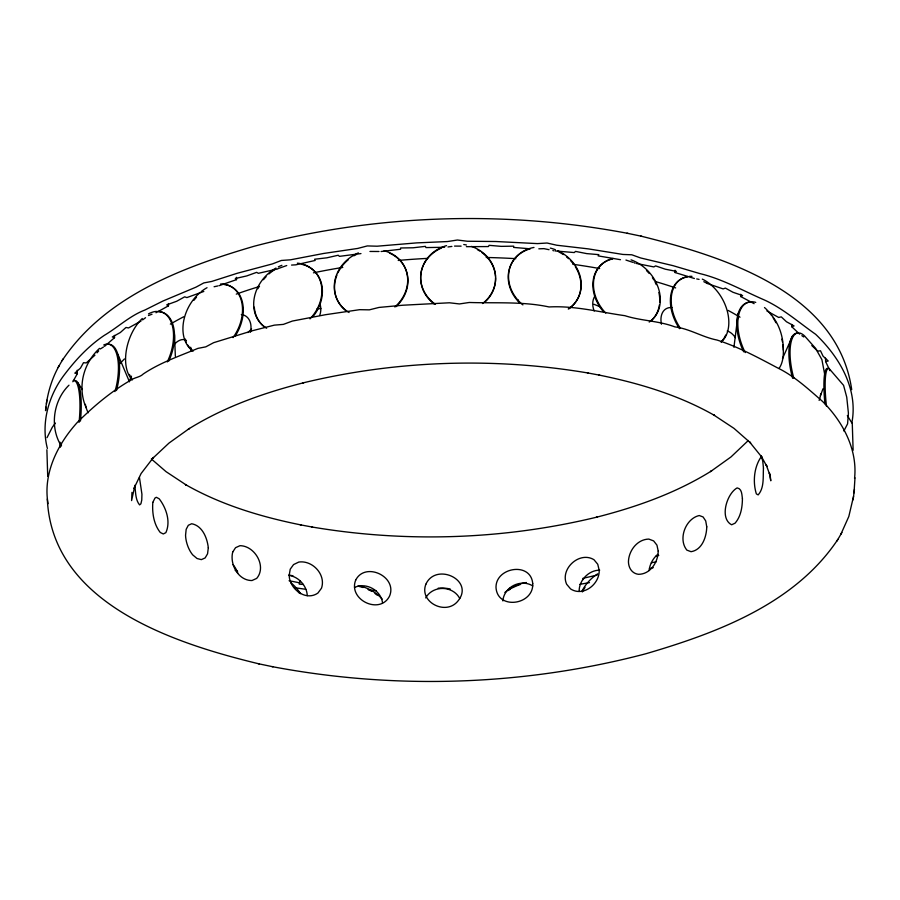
<?xml version="1.0" encoding="UTF-8"?>
<svg xmlns="http://www.w3.org/2000/svg" width="900" height="900" viewBox="0 0 900 900"><rect width="100%" height="100%" fill="white"/><g stroke="black" fill="none" stroke-linecap="round" stroke-linejoin="round"><path stroke-width="1.35" d="M131.974 492.368L131.602 500.58L134.685 486.45M854.989 477.81L854.01 492.863M733.928 347.299L738.169 313.571M208.305 547.808L207.562 553.793L205.144 557.933L201.386 559.609L200.25 559.35L197.032 558.506L192.656 554.827A18.742 9.473 71.7 0 1 185.558 535.275L186.165 529.324L188.314 525.285L191.678 523.744C202.421 525.701 207.236 538.031 208.305 547.796M45.99 407.137L45.551 410.625C46.958 394.931 51.39 379.44 59.152 365.692M46.451 403.639L46.89 400.162M840.847 534.308L848.812 516.51L853.549 496.361M851.861 422.843C858.364 388.879 839.306 356.827 815.625 334.282C798.952 322.605 782.955 308.43 764.37 299.97C743.197 290.835 722.149 278.854 699.75 273.555L672.952 265.646L640.62 257.951L631.822 254.79L622.957 254.453L588.262 248.873L556.695 245.216L547.065 243.023L537.469 243.607L495.877 241.515L467.348 241.245L457.414 240.019L447.548 241.549L416.689 242.888L377.1 246.206L367.335 245.925L357.694 248.445L323.572 253.474L290.452 259.819L281.34 260.471L272.441 263.914L237.386 273.229L211.725 281.441L203.794 282.926L196.009 287.145L162.9 301.05L144.968 310.005C130.185 315.596 117.889 327.285 104.22 335.419C88.672 345.904 76.016 359.404 64.597 374.434C48.814 394.942 40.748 422.809 47.374 448.436M853.11 499.838L854.449 489.375M289.192 575.359L290.216 569.216L293.558 564.581L298.789 562.061C312.525 560.014 326.171 574.684 321.491 588.206L317.925 593.044C305.674 601.65 289.451 588.814 289.192 575.37M854.561 478.406C857.722 449.325 842.591 421.29 822.488 401.377C808.616 389.295 794.452 376.088 777.521 367.864C758.07 357.559 738.225 346.781 716.873 339.998C702.562 337.241 689.76 328.804 674.876 326.88C658.631 320.738 641.081 320.884 624.881 315.686C599.794 312.165 574.515 305.55 549.067 306.956C522.979 301.343 495.821 303.345 469.271 302.479L459.416 303.941L449.471 302.782L402.829 305.224L379.024 307.429L369.338 309.848L359.618 309.679L325.496 314.707L292.376 321.053L283.354 324.394L274.365 325.136L252.99 330.57L213.649 342.675L205.796 346.849L197.933 348.379C179.449 356.04 160.02 362.734 143.359 373.916C140.648 376.729 136.62 377.224 133.279 378.765C112.388 390.386 94.185 405.709 77.456 422.269C57.69 444.004 42.75 473.569 48.049 503.674M820.384 395.944L822.949 388.822M133.954 488.441L141.097 473.535L153.484 457.414L152.415 458.606L168.998 443.07L189.495 428.4L188.347 429.165C223.684 407.07 263.419 392.985 303.649 382.748L302.861 382.939C395.966 360.326 493.796 357.03 588.251 373.039L587.464 372.892L599.805 375.21L598.961 375.053C639.056 383.164 678.893 395.1 714.589 415.463L713.374 414.754L733.972 428.355L750.668 443.025L749.509 441.889L762.008 457.358L761.006 455.827L766.935 466.481L766.08 464.535L770.062 475.391L769.354 472.939L770.783 480.791L770.31 476.606M782.494 358.549L792.709 335.7M47.014 437.659L52.312 427.241L55.429 423.079M843.863 431.01L847.586 423.832L848.408 413.123L846.742 397.181L843.57 385.346L828.911 368.314A37.485 6.345 83.4 0 0 826.481 406.26M72.81 381.757L77.344 373.669L77.231 370.238M299.88 580.601L299.25 584.123L303.3 584.471M62.078 360.675C104.918 296.257 182.52 267.278 253.665 246.386L254.61 246.127C375.66 214.312 504.022 210.015 626.996 233.213L627.93 233.404M272.07 666.596L273.004 666.788C395.978 689.985 524.34 685.688 645.39 653.873L646.335 653.614C717.48 632.722 795.082 603.742 837.923 539.325M58.117 367.481L63.09 358.897M836.91 541.102L841.883 532.519M68.974 385.189C53.235 400.478 49.41 427.421 61.391 446.04A37.485 1.17 89.1 0 0 61.391 443.441M99.529 348.368C83.216 363.319 77.108 387.382 86.198 407.812M247.905 332.561L251.572 328.973M97.043 352.822L98.696 350.887M748.35 440.471L731.002 456.93L710.505 471.6L711.653 470.835C676.316 492.93 636.581 507.015 596.351 517.252L597.139 517.061C504.034 539.674 406.204 542.97 311.749 526.961L312.536 527.108L300.195 524.79L301.039 524.947C260.944 516.836 221.107 504.9 185.411 484.537L186.626 485.246L166.028 471.645L151.346 458.944M94.95 355.174L86.265 362.936L83.498 362.7L80.46 368.111L74.801 373.162L77.344 373.669M114.457 335.407L114.525 337.691L104.558 346.331M694.384 278.494L675.113 272.543L676.406 271.384L665.258 269.179L655.65 265.905L653.827 266.918L636.165 263.419M142.605 319.905L145.53 317.723M100.35 348.964L103.5 346.995M141.041 321.03L128.531 327.96L125.989 327.465L120.33 332.516L112.331 336.949L114.525 337.691M155.981 312.75L168.48 305.82L168.412 303.525M740.7 294.277L740.768 296.561L742.59 295.549L732.982 292.275L725.389 288.09L723.127 288.911L706.736 283.32M360.968 253.586L339.412 256.354L338.231 255.24L326.858 257.816L314.606 259.234L315.191 260.449L295.785 264.836L291.544 265.072M148.466 315.54L152.021 314.235M203.816 291.454L186.874 297.585L184.68 296.831L176.681 301.264L166.748 304.864L168.48 305.82M236.43 277.346L236.509 279.63L219.004 285.705M791.719 324.461L791.786 326.745L794.059 325.924L786.465 321.75L781.279 316.868L778.68 317.452L766.913 310.973M278.381 268.515L286.729 265.534M649.496 568.721L653.231 567.664M277.762 268.92L258.368 273.308L256.635 272.351L246.701 275.94L235.316 278.516L236.509 279.63M825.514 358.144L825.626 361.575L828.225 360.99L823.028 356.108L820.508 350.786L817.706 351.113L811.811 345.566M656.258 555.964L658.778 555.39M584.179 578.025L597.116 575.1M651.375 562.826L656.438 561.679M214.099 286.74L217.778 285.964M579.893 584.325L589.477 582.615M447.964 246.96L451.901 246.431M454.522 246.083L461.104 246.127M381.082 251.505L400.579 249.244L400.635 247.984L413.145 247.781L425.385 246.364L425.959 247.579L444.611 247.275M510.03 588.071L512.809 587.745M754.121 303.671L740.768 296.561M538.83 248.828L543.915 248.636L549.045 249.694M317.059 308.734L320.873 308.644M369.956 251.449L379.012 251.494M620.482 259.695L598.129 255.881L598.826 254.644L586.688 253.609L575.55 251.404L574.256 252.562L554.94 250.92M530.212 248.816L513.664 247.421L513.72 246.161L501.221 246.364L489.094 245.329L488.407 246.566L466.38 246.667M369.236 590.062L376.132 590.648M295.031 587.734L305.775 589.309M696.724 278.944L699.075 279.382M288.9 575.021L292.973 575.82M289.08 580.736L299.947 582.885M640.688 236.07C722.644 256.433 837.562 291.544 851.704 389.621M47.318 498.994C52.02 604.001 174.667 643.511 259.312 663.93M626.996 233.213L641.7 236.284M258.3 663.716L273.004 666.788M625.939 260.055L633.004 262.384M235.215 570.409L237.623 571.23M593.865 304.245L600.232 306.855M552.892 250.493L553.567 250.808M703.822 281.711L706.196 282.881M634.185 262.766L634.804 263.149M801.866 335.7L803.756 336.96M791.786 326.745L799.661 334.136M77.749 382.657L82.418 389.554M771.705 315.315C779.726 325.249 783.337 337.556 783.349 350.19M847.339 415.564L852.278 423.63L853.121 450.281M825.626 361.575L829.935 370.665M582.885 578.317L583.47 579.533M117.855 354.308L129.454 381.814M139.455 477.473L141.93 494.224L141.761 500.062L140.895 503.82L139.59 504.9C135.18 499.613 135.81 491.816 134.752 485.325M824.884 375.356L821.914 359.64L815.58 348.334L804.555 335.925A37.485 13.545 77.3 0 0 799.785 333.045M47.723 476.37L46.879 449.719M174.499 334.586L175.354 356.332M675.045 270.248L675.113 272.543M297.349 263.16A37.485 30.814 -46.8 0 1 321.12 283.86A37.485 30.814 -46.8 0 1 310.016 318.87M266.659 328.252A37.485 30.814 -46.8 0 1 254.104 298.811A37.485 30.814 -46.8 0 1 275.985 268.065M278.314 266.861A37.485 30.814 -46.8 0 1 281.903 265.331M301.736 264.285A37.485 30.814 -46.8 0 1 313.166 316.373M264.96 327.274A37.485 30.814 -46.8 0 1 254.295 307.181M257.873 288.709A37.485 30.814 -46.8 0 1 259.065 286.335M263.464 279.697A37.485 30.814 -46.8 0 1 266.074 276.705M268.999 273.892A37.485 30.814 -46.8 0 1 274.286 269.899M220.691 283.939A37.485 27.034 -61.1 0 1 241.661 301.894A37.485 27.034 -61.1 0 1 233.044 337.601M192.42 350.662A37.485 27.034 -61.1 0 1 200.351 292.298M201.409 291.442A37.485 27.034 -61.1 0 1 207.034 287.707M223.909 284.479A37.485 27.034 -61.1 0 1 235.294 335.858M193.185 351.09A37.485 27.034 -61.1 0 1 187.718 345.015M186.39 342.506A37.485 27.034 -61.1 0 1 185.018 338.816M193.972 300.274A37.485 27.034 -61.1 0 1 196.515 297.202M157.748 311.366A37.485 21.881 -71.2 0 1 167.254 361.935M132.401 379.879A37.485 21.881 -71.2 0 1 142.312 318.499M148.5 313.886A37.485 21.881 -71.2 0 1 156.499 311.389M158.726 311.704A37.485 21.881 -71.2 0 1 168.784 361.091M131.602 378.18A37.485 21.881 -71.2 0 1 129.386 374.423M103.725 345.004A37.485 15.649 -78.8 0 1 114.953 391.579M88.245 412.774A37.485 15.649 -78.8 0 1 85.354 404.303M108.101 344.295A37.485 15.649 -78.8 0 1 116.449 390.532M74.576 380.632A37.485 8.617 -85.1 0 1 80.438 421.11M73.339 380.531A37.485 8.617 -85.2 0 1 79.054 422.348M60.075 442.215A37.485 1.17 89.1 0 1 60.21 447.345M297.652 590.884A37.485 29.801 48.2 0 1 299.216 593.055M290.858 582.694A37.485 29.801 48.2 0 1 300.532 593.674M358.211 585.664A37.485 32.535 29.3 0 1 382.174 599.062M359.213 586.485A37.485 32.535 29.3 0 1 363.094 587.52M368.044 589.444A37.485 32.535 29.3 0 1 371.565 591.278M374.974 593.471A37.485 32.535 29.3 0 1 377.111 595.102M438.199 588.184A37.485 33.637 2.7 0 1 450.146 588.96M504.889 592.492A37.485 33.053 -25.4 0 1 526.421 582.514M508.298 590.535A37.485 33.053 -25.4 0 1 510.536 589.028M514.001 587.081A37.485 33.053 -25.4 0 1 520.178 584.572M581.816 591.446A37.485 30.814 -46.8 0 1 597.668 573.829M582.345 591.941A37.485 30.814 -46.8 0 1 585.023 587.329M824.951 403.785A37.485 6.345 83.4 0 1 827.663 368.46M793.8 378.056A37.485 13.545 77.3 0 1 798.683 332.887M820.755 393.649A37.485 13.545 77.3 0 1 819.124 400.41M792.641 378.315A37.485 13.545 77.3 0 1 797.524 333.157M745.256 352.586A37.485 20.059 70.1 0 1 750.915 301.781M752.074 301.759A37.485 20.059 70.1 0 1 755.752 302.389M764.494 307.53A37.485 20.059 70.1 0 1 771.57 315.506M773.123 317.824A37.485 20.059 70.1 0 1 775.935 322.729M781.898 339.142A37.485 20.059 70.1 0 1 782.46 341.978M782.899 344.79A37.485 20.059 70.1 0 1 779.029 368.449M743.67 351.799A37.485 20.059 70.1 0 1 749.903 302.141M680.389 328.23A37.485 25.571 61 0 1 688.016 276.536M689.288 276.401A37.485 25.571 61 0 1 691.965 276.356M702.326 279.113A37.485 25.571 61 0 1 726.874 309.623A37.485 25.571 61 0 1 721.125 342.113M679.579 328.68A37.485 25.571 61 0 1 687.195 276.998M725.692 335.081A37.485 25.571 61 0 1 721.226 341.719M631.058 259.852A37.485 29.801 48.2 0 1 658.789 289.418A37.485 29.801 48.2 0 1 649.192 322.065M605.779 313.121A37.485 29.801 48.2 0 1 613.125 258.446M603.428 311.681A37.485 29.801 48.2 0 1 612.551 258.952M646.481 270.551A37.485 29.801 48.2 0 1 649.192 273.465M652.41 277.684A37.485 29.801 48.2 0 1 653.85 279.956M655.144 282.285A37.485 29.801 48.2 0 1 656.269 284.636M658.879 292.5A37.485 29.801 48.2 0 1 659.655 297.889M659.722 299.194A37.485 29.801 48.2 0 1 659.689 302.062M659.396 304.92A37.485 29.801 48.2 0 1 650.689 321.041M557.831 250.751A37.485 32.535 29.3 0 1 568.249 308.97M522.889 304.897A37.485 32.535 29.3 0 1 509.074 270.889A37.485 32.535 29.3 0 1 533.981 247.444M550.294 248.085A37.485 32.535 29.3 0 1 555.401 249.716M580.928 284.287A37.485 32.535 29.3 0 1 569.025 308.767M519.626 302.816A37.485 32.535 29.3 0 1 529.695 248.94M558.697 251.865A37.485 32.535 29.3 0 1 563.344 254.565M566.595 256.961A37.485 32.535 29.3 0 1 568.597 258.694M570.454 260.516A37.485 32.535 29.3 0 1 573.829 264.544M575.314 266.704A37.485 32.535 29.3 0 1 580.86 282.994M495.574 277.695A37.485 33.637 2.7 0 1 485.348 301.657M434.351 304.099A37.485 33.637 2.7 0 1 423.101 265.984M423.641 264.791A37.485 33.637 2.7 0 1 441.619 247.939M477.473 249.671A37.485 33.637 2.7 0 1 479.734 251.021M481.871 252.495A37.485 33.637 2.7 0 1 495.506 276.401M471.499 246.42A37.485 33.637 2.7 0 1 482.501 303.536M435.431 304.301A37.485 33.637 2.7 0 1 442.834 246.893M444.037 246.431A37.485 33.637 2.7 0 1 446.546 245.632M463.748 244.519A37.485 33.637 2.7 0 1 466.402 244.991M384.053 250.751A37.485 33.053 -25.4 0 1 394.853 306.968M349.065 312.514A37.485 33.053 -25.4 0 1 334.654 281.869A37.485 33.053 -25.4 0 1 358.358 252.9M389.498 253.08A37.485 33.053 -25.4 0 1 396.09 306.619M346.039 310.815A37.485 33.053 -25.4 0 1 336.938 275.074M337.939 272.79A37.485 33.053 -25.4 0 1 348.379 259.639M353.902 255.814A37.485 33.053 -25.4 0 1 356.22 254.554M518.951 302.366A18.742 16.268 29.3 0 1 517.995 299.79M594.214 311.006A18.742 14.906 48.2 0 1 594.923 296.021M661.477 324.214A18.742 12.791 61 0 1 672.03 307.598M727.234 331.02A18.742 10.035 70.1 0 1 735.457 337.657M649.091 570.544A18.742 13.511 -61.1 0 1 657.697 554.366M579.173 591.278A18.742 15.412 -46.8 0 1 599.692 570.173M502.897 600.941A18.742 16.526 -25.4 0 1 513.72 585.394A18.742 16.526 -25.4 0 1 532.755 585.945M425.723 597.926A18.742 16.819 2.7 0 1 442.856 588.454A18.742 16.819 2.7 0 1 459.765 598.556M354.521 587.498A18.742 16.268 29.3 0 1 382.545 602.887M290.025 575.55A18.742 14.906 48.2 0 1 307.26 595.676M232.999 564.604A18.742 12.791 61 0 1 237.746 573.053M129.454 381.218A18.742 7.819 -78.8 0 1 131.513 376.189M190.71 347.243A18.742 10.946 -71.2 0 1 191.16 351M174.105 344.644A18.742 10.946 -71.2 0 1 186.379 340.425M241.324 314.55A18.742 13.511 -61.1 0 1 250.436 332.246M319.826 303.694A18.742 15.412 -46.8 0 1 319.725 315.45M119.992 363.668A354.69 156.037 -1.8 0 1 124.403 358.954M170.347 324.124A354.69 156.037 -1.8 0 1 183.769 316.721M236.273 294.12A354.69 156.037 -1.8 0 1 259.504 286.481M313.459 272.824A354.69 156.037 -1.8 0 1 342.787 267.401M398.228 260.438A354.69 156.037 -1.8 0 1 427.59 258.379M486.236 257.479A354.69 156.037 -1.8 0 1 515.812 258.671M572.906 264.285A354.69 156.037 -1.8 0 1 599.648 268.56M655.065 281.452A354.69 156.037 -1.8 0 1 675.641 287.921M728.156 310.433A354.69 156.037 -1.8 0 1 740.002 317.205M763.459 468.101C762.93 476.933 764.415 487.879 758.16 494.899L756.349 493.875C752.749 482.287 753.941 467.809 760.646 457.605L762.041 458.606L762.761 461.194L763.459 468.09M742.421 498.69C742.32 507.285 740.914 516.499 735.053 523.192L731.644 524.779C719.201 518.456 726.806 493.504 737.156 487.901C742.095 488.678 741.814 494.933 742.421 498.679M152.82 502.358C152.066 512.73 153.641 524.115 160.268 532.474L163.305 533.97L165.859 532.654C170.888 521.606 166.252 507.983 159.21 498.825L156.364 497.295L155.002 498.026L152.82 502.358M706.759 526.837C706.545 536.726 702.248 549.934 691.054 551.689L686.903 550.148C677.801 539.179 685.553 518.569 699.266 515.531L703.091 516.96L705.712 520.92L706.759 526.837M658.215 551.149C658.091 562.118 650.385 574.358 638.449 574.301A18.742 13.939 -59 0 1 628.447 561.915C628.594 550.845 637.2 539.291 648.832 539.089L653.636 540.911L656.944 545.141L658.215 551.137M232.729 552.004C229.556 564.255 238.264 580.68 251.977 580.534L256.68 578.408C266.951 566.483 254.869 545.738 239.996 545.692L235.564 547.673L232.729 552.004M599.197 570.364C599.625 584.235 583.268 597.094 570.611 588.949L566.651 584.246C559.733 568.935 579.533 550.822 593.977 559.721L597.746 564.244L599.197 570.352M532.721 583.549C533.947 604.856 497.801 610.369 496.024 587.812C495.225 567.337 530.809 561.262 532.721 583.538M355.68 580.14C347.873 599.873 380.183 615.341 389.655 595.879C397.44 576.484 365.108 561.398 355.68 580.14M425.858 584.246C419.062 601.65 444.589 615.296 456.975 602.145C476.37 580.972 436.219 561.476 425.858 584.246"/></g></svg>
